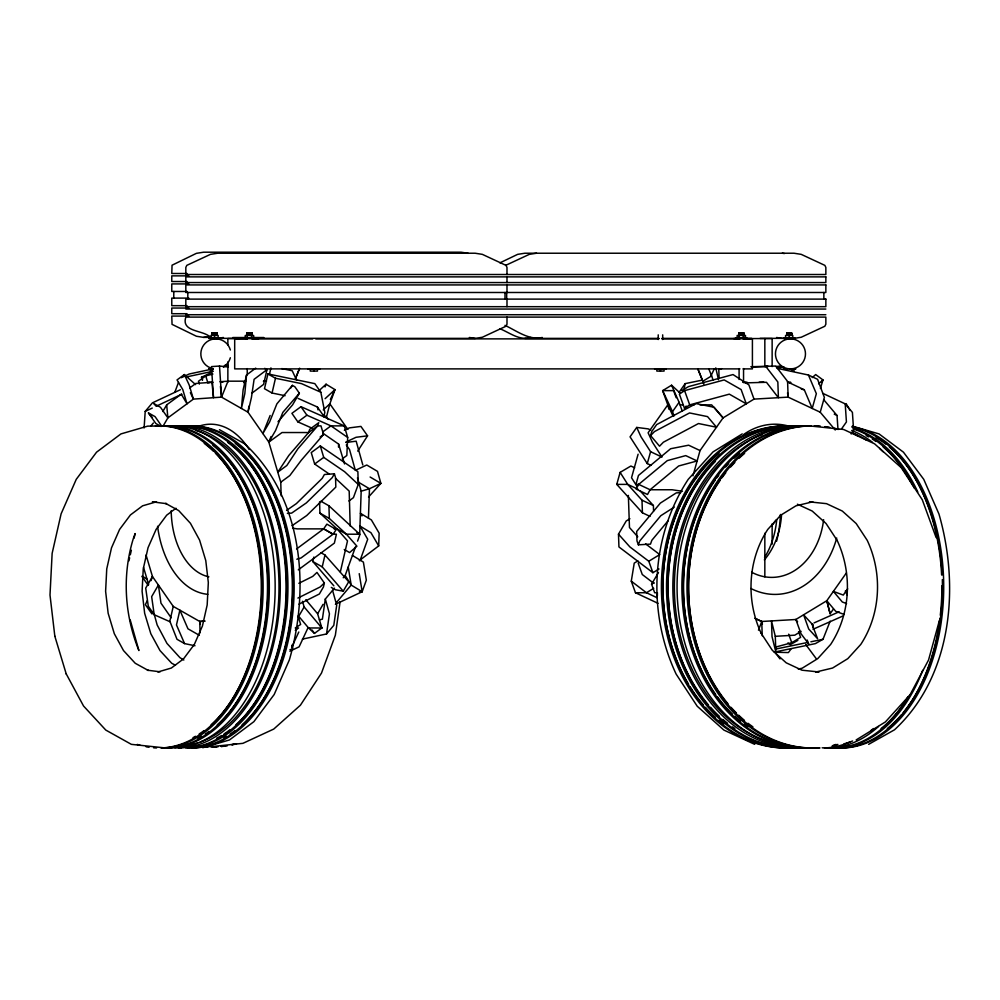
<?xml version="1.0" encoding="UTF-8"?>
<svg xmlns="http://www.w3.org/2000/svg" width="1000" height="1000" viewBox="0 0 1000 1000"><rect width="100%" height="100%" fill="white"/><g stroke="black" fill="none" stroke-linecap="round" stroke-linejoin="round"><path stroke-width="1.5" d="M657.362 595.938L657.4 592.737L654.663 592.737L651.562 584.15L658.475 572.562M357.463 477.863L361.175 491.175L359.65 535.4L357.575 541.125M368.45 518.162L369.462 488.738L358.713 482.375M359.275 560.638L378.7 545.913L379.137 533.162L371.388 519.938L360.412 513.288L361.962 515.925M338.488 447.113L338.625 444.1L323.088 433.363M312 428.137L297.85 421.875L291.913 413.338L300.975 406.688L344.25 425.875L347.688 437.438L346.825 455.5L342.3 458.837M144.1 427.975L145.213 411.388L152.413 402.863L180.362 389.738M246.537 375.025L244.812 393.675L241.412 408.45L243.125 389.787L246.537 375.025L255.7 368.125M868.637 744.35L894.5 729.8C952.463 676.075 959.875 586.4 938.95 514.012L923.75 479.338L903.45 452.188L879.05 433.913L852.337 426.138M340.112 601.663L335.35 635.237L321.488 673.088L300.4 705.225L273.75 729.062L242.913 743.337L210.2 746.775M334.513 588.125L325.312 599.025L322.388 619.188L319.363 619.837M302.362 639.138L326.525 633.962L329.438 613.8L325.312 599.025M248.912 406.188L248.025 412.225L268.825 442.1L280.763 482.2L281.15 495.775M658.012 603.325L635.462 592.737L631.287 581.175L634.237 563.112L637.9 560.9M683.737 390.838L685.163 383.638L701.812 380.2M128.938 560.862L129.625 557.837M130.312 554.8L131.35 550.25M134.1 538.125L135.125 533.575L133.275 538.725C122.013 575.363 124.537 615.175 138.9 650.55L130.2 619.925M146.062 555.037L152.463 576.525L173.25 606.388L169.85 621.163L177 639.288L184.562 643.6L194.988 645.75M264.725 368.338L266.988 369.637L263.587 384.4L251.863 393.225M323.787 416.85L324.812 412.413L320.838 392.25L314.837 383.638L267.913 373.938L264.5 388.713L272.062 393.025L285.1 395.712M269.587 373.787L270.95 367.875M272.062 393.025L275.475 378.25L267.913 373.938M333.837 585.825L312.825 561.538L313.863 557.087M324.975 555L348.713 581.75L343.237 591.175L322.238 566.888L324.975 555L320.938 552.712M298.863 583.312L312.725 576.4L316.975 572.413L324.35 583.013L323.438 587L319.363 594L298.988 604.163M340.35 571.9L347.512 540.85L336.987 528.85L319.913 513.088L319.587 501.85M328.275 419.4L326.5 416.887L329.85 403.85L334.975 389.625L326.062 384.212L319.475 390.262M939.375 620.575L928.538 660.037L910.188 694.525M650.025 516.388L642.425 512.812L616.763 484.387L620.125 472.388L630.875 466.025L634.675 467.812M638.1 454.2L631.525 477.75L636.85 486.15M650.588 435.588L654.45 431.6L689.55 412.938L707.55 416.613L716.5 427.212L698.487 423.537L663.4 442.2L659.538 446.188L650.588 435.588L651.712 431.6L656.637 424.6L696.125 403.6L714.125 407.275L723.075 417.875L700.037 450.562L692.962 475.838M647.262 463.587L650.588 451.7L641.038 436.85L636.712 427.425L630.062 436.85L647.262 463.587L651.062 465.375M835.25 430.012L820.238 412.225L824.375 397.45L817.6 379.325L808.438 375.025L777.113 368.312M820.425 388.462L822.962 379.925L815.675 374.562L812.3 377.575M151.012 580.625L152.463 576.512L145.712 588.112L148.287 606.213L154.225 614.738L169.887 621.688M668.125 520.75L651.85 540.275L650.487 544.113L638.387 544.825L639.738 540.975L660.8 515.712L674.275 507.088M343.237 577.775L345.175 575.487L355.513 546.85M359.963 560.75L367.713 539.263L359.975 526.038L370.95 532.7L378.7 545.913M335.387 604.3L362.163 591.725L366.337 580.163L363.387 562.1L352.413 555.438M329.387 474.137L314.65 464.025L311.238 452.575L320.3 445.925L357.887 471.688L358.25 484.438L353.425 497.663L348.9 500.988M758.475 630.2L761.737 621.475L762.438 624.275M174.812 392.25L178.463 382.5M325.037 386.912L326.062 384.212M775.212 651.912L815.438 643.6L823 639.288L830.15 621.163M295.375 378.913L299.637 368.188L295.725 377.925M270.138 415.475L262.887 433.562L269.637 421.962L276.875 403.875L292.375 385.363L294.913 386.812L299.363 393.212L292.625 404.812L278.025 421.75M280.763 482.2L289.825 475.55L301.3 460.238L323.537 434.462L320.975 425.875L317.663 425.875L297.887 448.787L286.837 465.513L277.775 472.175L288.837 455.438L308.6 432.537L309.7 429.338L318.75 422.675L317.663 425.875L308.6 432.537L282.013 432.537L268.825 442.1L271.05 436.525M163.113 426.05L167.875 417.875L193.388 399.113L221.537 397.125L228 381.175L245.725 381.175M291.762 647.087L298.8 632.013M308.062 627.663L299.1 646.85L289.85 651.2M710.938 375.988L714.137 369.137M147.275 600.65L145.387 604.65L151.975 613.987L153.287 611.188M330.375 399.425L334.975 389.625L325.1 398.688M771.65 525.925L776 520.125M286.575 510.4L296.375 503.612L322.238 478.35L324.412 474.5L334.4 473.8L332.225 477.638L306.363 502.9L291.663 513.1L287.375 513.4M162.812 411.538L166.688 404.875L181.275 394.15L187.013 403.812L182.775 389.575L177.037 379.925L184.325 374.562L195.588 384.613M290.875 387.95L292.375 385.363M268.825 442.1L275.575 430.5L282.825 412.4L299.363 393.212M302.45 601.275L304.15 606.962L298.725 616.3L308.562 627.975L314.488 633.387L321.838 627.975L317.613 613.75L305.812 599.738M317.613 613.75L323.088 604.312M659.013 569L652.913 572.7L618.938 546.938L618.488 534.175L626.237 520.962L629.9 518.737M821.538 382.337L822.962 379.925L818.6 383.825M357.738 451.112L367.562 435.825L360.913 426.413L349.412 427.875L344.35 430.25M296.55 548.962L323.688 528.85L326.875 524.138L336.275 529.487L333.088 534.225L301.025 557.975L296.825 559.225M679.163 392.25L685.163 383.638M674.062 415.913L672.513 411.637L679.1 402.3L671.562 385.225L662.65 390.637L667.788 404.875L673.05 416.075M684.513 408.375L689.712 404.875L729.325 394.15L746.275 403.812L741.137 389.575L724.188 379.925L684.575 390.637L679.375 394.137L684.513 408.375L686.15 406.037M841.525 428.925L846.425 421.962L845.212 403.875L822.862 393.375M851.175 433.975L853.625 430.5L852.412 412.4L845.212 403.875M795.837 619.5L826.8 600.737L846.363 572.962M844.237 614.475L835.75 611.337L826.8 600.737L830.125 613.75L833.425 609.075M847.675 588.85L843.288 595.075L833.375 591.4L842.325 602L846.575 603.575M791.025 649.013L788.388 652.575L774.45 652.2M150.688 426.188L153.387 422.987M336.788 602.125L351.188 585.062L348.237 567M326.525 633.962L333.787 625.35L336.712 605.188L332.575 590.413M368.537 497.025L380.863 483.375L377.5 471.375L366.75 465.012L355.363 470.363L349.538 449.562L346.287 444.95M910.062 694.737L885.4 721.938L856.15 739.95M324.35 583.013L320.112 587L297.925 598.062M323.25 409.9L329.85 403.85L347.9 429.45M266.988 369.637L254.1 379.325L251.438 397.45L248.025 412.225L221.537 397.125L220.438 386.35M175.987 508.237L166.663 515.2L156.088 529.438L148.05 547.675L143.25 568.875L142.1 591.287L144.65 613.288L150.825 633.737L159.987 650.562L171.713 663.263L175.438 665.225M298.288 569.862L334.363 543.112L336.413 534.2L333.088 534.225L323.688 528.875L297.1 528.875L292.587 528.125M212.913 374.05L205.763 375.9L198.475 381.262L199.325 384.113M189.775 387.9L195.85 383.438L211.925 382.3L213.5 397.7L211.475 366.613L219.513 366.037L228.375 367M297.85 421.875L306.913 415.213L330.95 425.875L347.688 437.438M323.025 431.7L330.95 425.875L344.25 425.875M320.138 436.962L323.537 434.462M314.65 464.025L323.713 457.375L320.3 445.925M295.3 630.388L298.575 627.975L295.25 627.975L300.625 624.475L298.075 615.938M292.013 525.725L306.725 515.538L335.825 487.113L335.55 477.638L334.4 473.8M742.262 433.913L713.012 451.912L688.225 479.338C650.625 536.6 647.188 612.463 676.137 674.1L697.225 706.237L723.875 730.075L754.712 744.35M703.812 384.113L702.788 381.262L711.612 375.9L708.95 369.212M820.238 412.225L788.138 397.125L754.013 399.113L723.075 417.875L711.65 404.875L699.95 404.875M618.488 534.175L629.9 546.938L648.775 561.25L659.75 554.587L645.6 543.85M651.562 584.15L654 582.675M653.75 588.3L646.438 592.737L635.462 592.737M801.1 631.35L794.788 635.175L775.3 636.312L771.488 620.913L772.025 636.613L775.837 652L775.3 636.312M775.75 647.05L791.775 642.712L800.612 637.35L798.55 631.663M797.85 640.362L790.275 644.675L787.938 642.913M505.675 265.363L529.325 254.35L536.538 253.225M499.95 262.85L517.663 254.35L524.875 253.225L793.988 253.225L801.2 254.35L824.85 265.363L825.85 267.413L825.85 274.513L185.825 274.513L185.825 267.413L186.812 265.363L210.463 254.35L217.688 253.225L475.125 253.225L482.337 254.35L505.988 265.363L506.987 267.413L506.987 274.513M506.987 317.1L506.987 324.2L505.988 326.238L482.337 337.262L475.125 338.387L245.287 338.325L245.287 335.45L253.625 335.45L253.625 338.325M181.337 377.7L189.2 374L213.062 368.9M202.338 380.188L201.513 377.238L210.675 372.925M145.213 411.388L152.262 408.075M156.488 406.1L181.863 394.188M345.938 442.05L356.062 437.287L367.562 435.825M814.025 622.925L839.15 611.775M813.012 629.275L842.925 616M721.663 368.638L718.8 369.538L719.1 378.1M361.175 491.175L369.462 488.738L380.863 483.375L370.112 477.013M202.763 747.725L229.475 739.95L253.875 721.675L274.175 694.525L289.375 659.85C310.3 587.463 302.887 497.788 244.925 444.062M798.238 669.05L802.15 668.225L817.688 658.662L830.662 644.425C850.75 613.825 852.588 573.288 837.125 540.35M223.5 366.662L227.975 365.7M186.062 377.025L213.25 371.2M807.862 642.412L776.062 648.988L775.387 646.038M810.888 641.787L823 639.288M188.85 316.075L171.775 316.075L172.05 324.363L196.425 336.25L203.637 337.375L209.412 336.475M217.688 338.387L223.45 337.488M499.95 328.762C509.762 332.675 519.438 340.913 530.65 337.488M542.312 337.488C528.825 340.538 516.475 330.637 504.95 325.375M793.988 338.387L801.2 337.262L824.85 326.238L825.85 324.2L825.85 317.1L185.825 317.1C180.95 332.35 203.212 329.762 210.463 337.262M157.875 671.988L171.337 668.037L183.487 658.925L194.338 644.425L202.425 626L207.175 604.987L208.325 582.575L205.775 560.575L199.6 540.125L190.438 523.3L178.713 510.6L165.625 503.4L166.5 503.663L152.4 501.875L156.512 501.8L142.587 505.825L130.438 514.938L119.588 529.438L111.5 547.863L106.75 568.875L105.612 591.287L108.15 613.288L114.325 633.737L123.5 650.562L135.225 663.263L148.3 670.462L147.425 670.2L160.125 671.812M346.1 442.463L356.163 441.188L362.812 464.963M776.05 366.525L780.487 366.037M778.012 367.738L784.025 367.1M228 381.175L219.963 381.737L222.913 382.062M173.25 606.4L199.75 621.487L203.962 621.188M200.087 632.9L199.762 621.475L205.125 621.1M289.988 649.6L292.688 649.412L291.737 645.238M680.825 492.625L676.287 492.887L660.362 503.088L636.663 531.5L637 540.975L638.387 544.825M761.712 621.487L755.025 618.35L761.712 621.487L795.863 619.5L797.588 621.788M765.6 366.488L768.162 366.4L765.425 366.4M750.825 366.725L775.675 366.037L787.588 381.438L788.138 397.125L787.537 392.775M752.125 366.987L765.938 366.613L777.85 382L778.388 397.7L766.475 382.3L746.538 382.85M263.438 381.287L266.4 381.213M759.137 382.2L763.787 382.075M187.05 273.5L171.775 273.5L172.05 265.212L196.425 253.337L203.637 252.2L461.087 252.2L468.3 253.337M188.85 275.863L171.775 275.863L171.775 281.537L187.05 281.537M188.85 283.913L171.775 283.913L171.775 291.475L187.05 291.475M188.85 298.1L171.775 298.1L171.775 305.675L187.05 305.675M188.85 308.038L171.775 308.038L171.775 313.712L187.05 313.712M185.825 309.05L825.85 309.05M185.825 314.725L825.85 314.725M212.325 332.762L216.788 332.762M251.713 332.762L247.225 332.762L247.225 338.988M786.938 332.762L791.413 332.762M212.037 332.912L217.087 332.912M246.95 332.912L252.013 332.912M738.825 332.912L743.875 332.912M786.65 332.912L791.712 332.912M212.325 333.062L216.788 333.062M247.25 333.062L251.713 333.062M739.125 333.062L743.575 333.062M786.95 333.062L791.413 333.062M212.037 333.212L217.087 333.212M246.95 333.212L252.013 333.212M738.825 333.212L743.875 333.212M786.65 333.212L791.712 333.212M212.037 333.512L217.087 333.512M246.95 333.512L252.013 333.512M738.825 333.512L743.875 333.512M786.65 333.512L791.712 333.512M212.037 333.812L217.087 333.812M246.95 333.812L252.013 333.812M738.825 333.812L743.875 333.812M786.65 333.812L791.712 333.812M212.325 333.963L216.788 333.963M247.25 333.963L251.713 333.963M739.125 333.963L743.575 333.963M786.95 333.963L791.388 333.963M212.037 334.113L217.087 334.113M246.95 334.113L252.013 334.113M738.825 334.113L743.875 334.113M786.65 334.113L791.712 334.113M212.037 334.412L217.087 334.412M246.95 334.412L252.013 334.412M738.825 334.412L743.875 334.412M786.65 334.412L791.712 334.412M212.325 334.562L216.788 334.562M247.25 334.562L251.713 334.562M739.125 334.562L743.575 334.562M786.95 334.562L791.413 334.562M212.037 334.7L217.087 334.7M246.95 334.7L252.013 334.7M738.825 334.7L743.875 334.7M786.65 334.7L791.712 334.7M212.037 335L217.087 335M246.95 335L252.013 335M738.825 335L743.875 335M786.65 335L791.712 335M212.325 335.15L216.788 335.15M247.25 335.15L251.713 335.15M739.125 335.15L743.575 335.15M786.95 335.15L791.413 335.15M203.637 337.375L211.4 337.375M232.787 337.537L246.312 337.537M251.713 337.537L263.85 337.537M208.725 338.175L220.375 338.175M243.625 338.175L255.275 338.175M735.5 338.175L747.15 338.175M783.35 338.175L795 338.175M239.938 338.387L210.938 338.325L210.938 335.45L218.162 335.45L218.162 338.325M524.875 338.387L659.025 338.387M661.938 338.387L751.7 338.387M760.062 338.387L792.788 338.325L792.788 335.45L785.562 335.45L785.562 338.325M208.725 338.475L220.375 338.475M258.913 338.562L227.862 338.562L227.862 344.787M733.787 338.562L772.138 338.562L772.138 366.6M783.35 338.475L795 338.475M247.162 338.875L234.688 338.875L234.688 368.888L739.938 368.888M251.838 338.875L312.663 338.875M315.775 338.875L658.85 338.875M661.975 338.875L739.938 338.875M743.062 338.875L752.412 338.875L752.412 368.888L743.062 368.888M208.812 368.812L213.125 368.812M308.05 368.812L319.688 368.812M654.625 368.812L666.275 368.812M783.425 368.812L787.75 368.812M789.788 368.812L795.612 368.812M208.812 369.113L213.125 369.113M308.05 369.113L319.688 369.113M654.625 369.113L666.275 369.113M783.425 369.113L787.75 369.113M789.788 369.113L795.612 369.113M212.55 371.087L210.463 371.087L210.463 369.113M791.338 371.087L793.962 371.087L793.962 369.113M263.612 381.175L266.462 381.175M208.725 382.3L213.05 382.3M243.625 382.3L245.338 382.3M742.825 382.3L747.15 382.3M787.663 382.3L790.675 382.3M208.725 382.6L209.513 382.6M243.625 382.6L245.338 382.6M744.237 382.6L747.15 382.6M789.175 382.6L790.675 382.6M680.125 404.875L682.862 404.875M694.1 404.875L689.712 404.875L684.575 390.637L681.838 390.637L688.462 386.625L733.025 374.562L748.875 384.888L754.013 399.113M616.763 484.387L627.737 484.387L637.863 489.15M334.125 528.875L336.987 528.85L346.388 534.2L356.912 546.2L349.613 552.575L344.237 549.513M320.887 501.213L328.95 505.8L359.675 534.225L346.388 534.2L329.312 518.438L319.913 513.088M359.425 591.725L362.163 591.725L359.225 573.663M308.55 627.975L321.838 627.975L320.2 625.712M163.975 747.8L131.363 744.35L105.787 730.075L83.55 706.012L66.213 673.875M774.262 651.838L780.35 652M225.062 365.112L228.162 365.2M810.987 426.062L843.312 429.438M636.712 427.425L648.213 428.888L650.738 430.075M682.438 491.3L672.025 489.75L650.1 489.75L638.7 484.387L635.962 484.387L638.45 475.475L670.612 448.738L688.637 445.2L700.037 450.562M782.312 253.225L784.412 253.55M776.55 337.488L782.312 338.387M469.35 337.488L475.125 338.387M343.237 591.175L335.312 589.725L331.287 587.425M275.475 378.25L301.55 383.638L320.838 392.25M281.75 368.575L292.225 370.75L296.7 380.35M801.325 389.15L804.3 389.787L812.212 408.45L816.35 393.675L808.438 375.025M298.137 398.413L317.425 407.025L323.312 415.475M843.7 429.513L874.525 443.787L901.188 467.625L922.275 499.762L936.137 537.6M797.387 504.212L812.212 511.05L826.075 523.538L837.225 540.525M787.375 381.838L804.3 389.787M834.25 414.162L837.038 415.475L837.95 429.038M650.588 451.7L661.975 457.062L652.425 442.2L648.1 432.775L667.788 404.875L668.9 409.212M620.125 472.388L627.737 484.387L641.988 500.188L653.388 505.538L653.575 511.15M657.125 597.75L646.438 592.737L631.287 581.175M161.125 426.475L155.838 423.537L148.45 412.938L155.062 416.613L161.625 426.037A161.075 102.5 -90 0 1 269.25 581.1A161.075 102.5 -90 0 1 169.05 747.962M219.475 429.7L244.638 443.787M356.987 532.675L359.675 534.2M323.688 528.85L333.088 534.2M312.825 561.538L322.238 566.888M199.325 635.288L187.975 628.825L179.875 610.163L176.475 624.938L184.562 643.6M323.888 415.3L326.5 416.887M362.163 591.725L351.188 585.075L345.175 575.487M183.825 660.037L179.938 657.65L166.962 643.4L157.162 624.975L154.262 614.438M323.713 457.375L344.588 471.688L358.25 484.438M142.213 576L147.35 579.525M653.913 583.413L642.275 574.525L638.175 563.175M671.562 385.225L680.35 393.288M335.538 478.35L349.188 491.1L350.188 526.038M816.237 658.662L805.662 644.425M812.45 624.462L803.6 614.812L808.725 629.038L817.588 638.7L811.787 623.713M640.15 490.875L653.388 505.538M637.762 536.8L629.475 527.525L628.362 495.412M823.6 399.55L837.038 415.475M155.85 405.938L153.887 403.6L160.487 407.275L167.875 417.875L166.688 404.875M148.45 412.938L152.387 417.6M304.15 606.962L321.85 627.975M774.587 651.675L780.013 658.925M312.013 629.987L314.488 633.387M142.062 576.625L148.2 585.337M300.975 406.688L306.913 415.213M171.15 617.762L160.963 603.138L158.4 585.05L151.65 596.65L154.225 614.738M761.188 633.337L772.337 650.325L786.2 662.812L802 670.2L819.087 671.988L815.688 672.062L832.575 668.037L847.8 658.662L860.775 644.425C880.863 613.825 882.7 573.288 867.225 540.35L856.188 523.538L842.312 511.05L826.525 503.663L809.425 501.875L812.825 501.8L795.95 505.825L780.725 515.2L767.75 529.438C747.663 560.037 745.825 600.575 761.287 633.513M846.112 403.6L849.987 410.275M845.337 591L847.212 595M672.513 411.637L662.65 390.637L673.612 390.637L676.188 397.75M184.325 374.562L189.15 384.888L193.388 399.113L190.375 392.663M201.513 377.238L202.638 379.925M703.575 383.113L697.987 369.212L702.788 381.262M807.163 640.037L808.75 644.05L801 633.725L795.863 619.5M711.612 375.9L713.162 380.175M788.688 634.175L791.775 642.712M679.1 402.3L682.175 410.85M648.775 561.25L652.913 572.7M161.012 747.962A161.075 102.5 90 0 0 261.225 581.1A161.075 102.5 90 0 0 153.6 426.062L147.662 426.138L120.95 433.913L96.55 452.188L76.25 479.338L61.112 513.825L52.138 553.375L50 595.025L54.837 636.263M54.8 636.125L66.275 674.1M338.625 444.1L344.538 463.95M205.763 375.9L207.887 383.025M143.55 567.475L148.663 584.65M826.8 600.737L830.125 613.75M715.763 367.875L718.487 379.7M199.762 621.475L200.375 624.388L199.75 621.487M317.425 407.025L318 409.9M219.513 366.037L221.537 397.125M813.062 624.475L813.337 627.975M761.737 621.475L762.237 635.75M641.988 500.188L642.425 512.812M328.95 505.8L329.312 518.438M823.863 292.488L823.863 299.113M791.875 369.113L791.875 371.087M789.175 335.45L789.175 338.325M772.138 523.913L772.138 544.163M764.837 338.562L764.837 366.6M764.837 533.263L764.837 576.862M745.487 338.325L745.487 335.45L737.15 335.45L737.15 338.325M743.55 338.988L743.55 332.762L739.087 332.762L739.087 338.988M743.55 368.587L743.55 382.6M743.4 335.45L743.4 338.325M739.237 335.45L739.237 338.325M739.087 368.587L739.087 379.487M664.062 369.113L664.062 371.087L656.838 371.087L656.838 369.113M662.688 334.85L662.688 339.525M660.45 369.113L660.45 371.087M658.225 334.85L658.225 339.525M506.987 276.875L506.987 282.562M506.987 284.925L506.987 292.488M506.987 299.113L506.987 306.688M506.675 292.488L506.675 299.113M505 292.488L505 299.113M317.475 369.113L317.475 371.087L310.262 371.087L310.262 369.113M313.863 369.113L313.863 371.087M251.537 335.45L251.537 338.325M247.225 368.587L247.225 374.812M227.862 361.925L227.862 382.175M214.55 335.45L214.55 338.325M211 369.113L211 371.087M187.812 292.488L187.812 299.113M173.775 291.475L173.775 298.1M230.338 357.762A15 15 0 0 1 223.35 366.875M211.962 368.375A15 15 0 0 1 205.238 343.275A15 15 0 0 1 230.338 350M207.8 594.3A85.1 54.162 90 0 1 157.575 526.275M198.012 426.55A85.1 54.162 90 0 1 249.125 449.425M208.863 576.812A68.088 43.325 90 0 1 171.2 510.788M235.275 443.4A159.075 101.225 -90 0 1 292.787 580.85A159.075 101.225 -90 0 1 242.125 724.812M235.062 730.625A159.075 101.225 -90 0 1 230.188 734.013M226.488 736.287A159.075 101.225 -90 0 1 224 737.663M186.45 426.062A161.075 102.5 -90 0 1 294.075 581.1A161.075 102.5 -90 0 1 193.863 747.962M184.625 426.062A161.075 102.5 -90 0 1 292.25 581.1A161.075 102.5 -90 0 1 192.037 747.962M172.587 426.062A161.075 102.5 -90 0 1 280.225 582.275A161.075 102.5 -90 0 1 178.512 748M181.363 747.962A161.075 102.5 90 0 1 178.375 747.788M178.425 426.062A161.075 102.5 90 0 1 286.038 581.1A161.075 102.5 90 0 1 185.837 747.962M180.25 426.062A161.075 102.5 -90 0 1 287.863 581.1A161.075 102.5 -90 0 1 187.662 747.962M227.812 442.463A159.075 101.225 -90 0 1 286.562 579.763A159.075 101.225 -90 0 1 235.912 724.812M230.05 729.712A159.075 101.225 -90 0 1 223.988 734.013M221.513 735.55A159.075 101.225 -90 0 1 216.55 738.3M212.938 445.325A159.075 101.225 90 0 1 268.012 583.025A159.075 101.225 90 0 1 217.3 724.812M209.025 731.513A159.075 101.225 90 0 1 205.375 734.013M201.663 736.287A159.075 101.225 90 0 1 197.925 738.3M195.95 430.45A159.075 101.225 90 0 1 278.975 583.375A159.075 101.225 90 0 1 200.387 741.975M197.5 742.95A159.075 101.225 90 0 1 182.887 745.8M167.475 426.062A161.075 102.5 -90 0 1 275.087 581.1A161.075 102.5 -90 0 1 174.887 747.962M159.812 426.062A161.075 102.5 90 0 1 267.425 581.1A161.075 102.5 90 0 1 167.225 747.962M155.425 426.062A161.075 102.5 90 0 1 263.05 581.1A161.075 102.5 90 0 1 162.838 747.962M156.55 747.962A161.075 102.5 90 0 1 153.562 747.788M149.075 747.275A161.075 102.5 90 0 1 146.1 746.762M140.2 745.325A161.075 102.5 90 0 1 137.3 744.425M204.25 443.4A159.075 101.225 90 0 1 213.312 451.112M215.463 453.225A159.075 101.225 90 0 1 211.1 724.812M204.037 730.625A159.075 101.225 90 0 1 199.163 734.013M195.463 736.287A159.075 101.225 90 0 1 192.975 737.663M235.012 743.812A161.075 124.25 -90 0 1 231.988 744.55M225.85 745.75A161.075 124.25 -90 0 1 221.213 746.388M216.55 746.787A161.075 124.25 -90 0 1 211.887 746.975A161.075 124.25 -90 0 0 218.05 746.787M207.25 746.925A161.075 124.25 -90 0 1 204.175 746.775M236.513 743.812A161.075 124.25 -90 0 1 231.962 744.887M227.362 745.75A161.075 124.25 -90 0 1 221.163 746.538M208.75 746.925A161.075 124.25 -90 0 1 205.688 746.775M181.663 746.925A161.075 124.25 -90 0 1 178.588 746.775M743.612 434.5A85.1 65.65 -90 0 1 788.05 425.925M836.725 538.025A85.1 65.65 -90 0 1 750.863 588.488M823.625 519.675A68.088 52.525 -90 0 1 751.625 572.212M781.513 515.225A68.088 52.525 -90 0 1 764.35 559.888M791.938 747.8A161.075 124.25 90 0 1 661.475 592.087A161.075 124.25 90 0 1 783.988 425.875M803.388 747.8A161.075 124.25 -90 0 1 672.913 592.087A161.075 124.25 -90 0 1 795.425 425.875M798.562 747.8A161.075 124.25 -90 0 1 668.1 592.087A161.075 124.25 -90 0 1 790.6 425.875M793.45 747.8A161.075 124.25 90 0 1 662.975 592.087A161.075 124.25 90 0 1 785.487 425.875M797.062 747.8A161.075 124.25 90 0 1 666.587 592.087A161.075 124.25 90 0 1 789.1 425.875M812.412 747.8A161.075 124.25 -90 0 1 681.95 592.087A161.075 124.25 -90 0 1 804.45 425.875M747.788 726.862A159.075 122.7 -90 0 1 744.137 724.212M740.55 721.375A159.075 122.7 -90 0 1 734.725 716.3M732.463 714.15A159.075 122.7 -90 0 1 717.438 696.862M715.675 694.425A159.075 122.7 -90 0 1 703.8 674.712M703.1 673.337A159.075 122.7 -90 0 1 715.088 480.288M716.888 477.762A159.075 122.7 -90 0 1 718.737 475.275M725.588 466.925A159.075 122.7 -90 0 1 728.675 463.562M733.988 458.25A159.075 122.7 -90 0 1 739.475 453.375M771.375 742.475A159.075 122.7 -90 0 1 674.488 593.013A159.075 122.7 -90 0 1 762.288 434.4M807.6 747.8A161.075 124.25 90 0 1 677.125 592.087A161.075 124.25 90 0 1 799.638 425.875M813.925 747.8A161.075 124.25 -90 0 1 683.45 592.087A161.075 124.25 -90 0 1 805.962 425.875M817.537 747.8A161.075 124.25 90 0 1 687.062 592.087A161.075 124.25 90 0 1 809.575 425.875M818.888 426.163A161.075 124.25 90 0 0 814.225 425.913A161.075 124.25 -90 0 1 820.387 426.163M825.088 426.863A161.075 124.25 90 0 1 828.175 427.362M834.287 428.65A161.075 124.25 90 0 1 837.288 429.438M825.05 426.65A161.075 124.25 -90 0 1 829.675 427.362M834.275 428.3A161.075 124.25 -90 0 1 838.8 429.438M819.038 747.8A161.075 124.25 -90 0 1 688.575 592.087A161.075 124.25 -90 0 1 811.075 425.875M723.662 724.212A159.075 122.7 90 0 1 718.9 720.4M715.4 717.35A159.075 122.7 90 0 1 705.462 707.337M703.388 704.963A159.075 122.7 90 0 1 690.15 686.8M688.55 684.175A159.075 122.7 90 0 1 719 453.375M734.875 728.538A159.075 122.7 -90 0 1 732.425 726.862M727.588 723.288A159.075 122.7 -90 0 1 722.837 719.4M719.375 716.3A159.075 122.7 -90 0 1 710.588 707.337M708.512 704.963A159.075 122.7 -90 0 1 715.425 461.388M752.9 726.862A159.075 122.7 -90 0 1 748.05 723.288M744.488 720.4A159.075 122.7 -90 0 1 738.713 715.225M736.462 713.05A159.075 122.7 -90 0 1 731.062 707.337M728.05 703.85A159.075 122.7 -90 0 1 708.925 674.712M708.225 673.337A159.075 122.7 -90 0 1 720.2 480.288M722 477.762A159.075 122.7 -90 0 1 725.75 472.825M730.7 466.925A159.075 122.7 -90 0 1 734.837 462.463M739.112 458.25A159.075 122.7 -90 0 1 744.6 453.375M780.425 514.462A85.1 54.162 -90 0 1 776.562 541.275M776.75 519.675A68.088 43.325 -90 0 1 764.562 557.45M850.913 432.287A161.075 102.5 -90 0 1 857.513 435.7M850.537 741.737A161.075 102.5 -90 0 1 824.475 747.962M820 747.962A161.075 102.5 -90 0 1 817.05 747.8M853.162 428.95A161.075 102.5 -90 0 1 912.712 485.312M907.487 697.887A161.075 102.5 -90 0 1 828 747.8M807.962 747.962A161.075 102.5 90 0 1 805 747.8M852.825 432.987A159.075 101.225 -90 0 1 865.9 439.85M873.462 728.538A159.075 101.225 -90 0 1 870.975 730.462M852.613 740.975A159.075 101.225 -90 0 1 844 743.838M851.7 430.475A161.075 102.5 90 0 1 872.525 442.35M879.625 448.387A161.075 102.5 90 0 1 883.012 451.7M878.5 726.5A161.075 102.5 90 0 1 822.163 747.8M866.125 435.562A159.075 101.225 90 0 1 868.612 436.875M872.325 439.062A159.075 101.225 90 0 1 876 441.488M883.175 447.025A159.075 101.225 90 0 1 914.375 488.2M908.388 696.513A159.075 101.225 90 0 1 881.125 728.538M853.512 428.512A161.075 102.5 -90 0 1 917.812 492.013M922.7 670.325A161.075 102.5 -90 0 1 829.825 747.8M851.975 427.075A161.075 102.5 90 0 1 941.6 574.8M941.888 585.763A161.075 102.5 90 0 1 940.288 615.237M939.925 618.325A161.075 102.5 90 0 1 834.2 747.8M876.062 437.575A159.075 101.225 -90 0 1 885.837 444.15M889.375 447.025A159.075 101.225 -90 0 1 942.15 574.95M942.337 579.587A159.075 101.225 -90 0 1 903.3 712.575M901.275 714.975A159.075 101.225 -90 0 1 887.325 728.538M852.312 426.812A161.075 102.5 -90 0 1 943.388 599.738A161.075 102.5 -90 0 1 836.025 747.8M806.137 747.962A161.075 102.5 90 0 1 803.175 747.8M812.337 747.962A161.075 102.5 90 0 1 809.388 747.8M836.05 744.425A161.075 102.5 90 0 1 833.15 745.325M837.875 744.425A161.075 102.5 -90 0 1 832.05 746.112M814.163 747.962A161.075 102.5 -90 0 1 811.213 747.8M638.7 484.387L636.125 489.125L647.513 494.487L650.1 489.75L678.675 465.975L697.125 460.962L685.725 455.613L667.288 460.625L638.7 484.387M825.85 276.875L185.825 276.875L185.825 282.562L825.85 282.562L825.85 276.875M825.85 284.925L185.825 284.925L185.825 292.488L825.85 292.488L825.85 284.925M825.85 299.113L185.825 299.113L185.825 306.688L825.85 306.688L825.85 299.113M782.962 366.875A15 15 0 0 0 805.475 353.875A15 15 0 0 0 782.962 340.887A15 15 0 0 0 782.962 366.875"/></g></svg>
